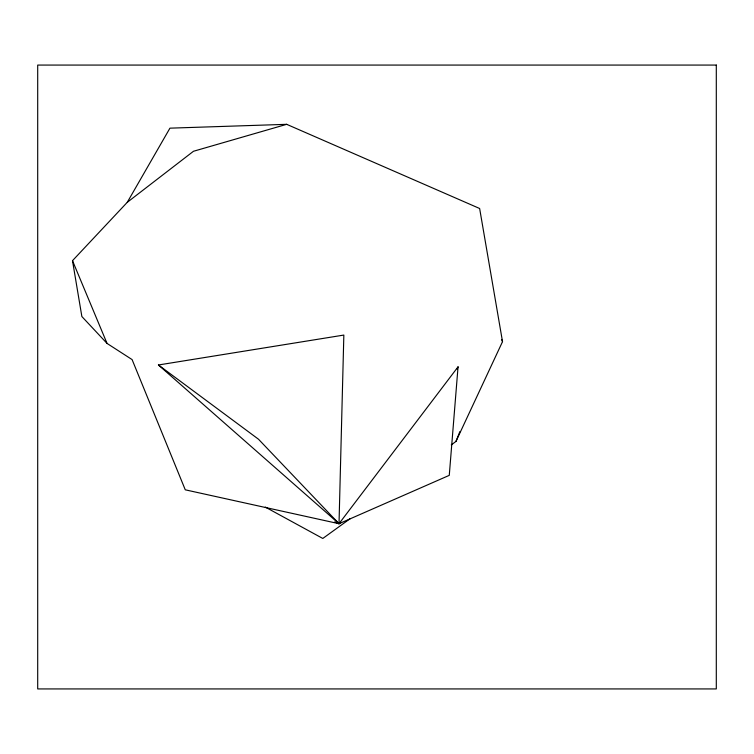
<?xml version="1.0" encoding="UTF-8"?>
<svg xmlns="http://www.w3.org/2000/svg" width="754" height="754" viewBox="0 0 754 754"><rect width="100%" height="100%" fill="white"/><g stroke="black" fill="none" stroke-linecap="round" stroke-linejoin="round"><path stroke-width="1.13" d="M334.663 521.966L339.017 523.71L458.046 366.84L449.271 475.359L339.017 523.71L185.267 489.817L132.091 359.583L107.049 343.428L81.866 316.529L72.497 260.686L127.266 202.317L193.476 151.271L286.68 124.325L479.638 208.5L502.522 341.647L455.972 441.42L451.269 444.917M457.235 369.045L458.046 366.84M455.972 441.42L459.865 431.608M127.266 202.317L169.942 128.161L286.68 124.325M350.242 518.62L322.797 538.46L265.285 507.074M340.949 522.381L339.017 523.71L158.425 364.983L343.843 335.068L339.017 523.71L258.49 439.214L158.425 364.983M501.608 339.507L502.522 341.647M72.497 260.686L107.049 343.428M716.3 65.07L37.7 65.07L37.7 688.93L716.3 688.93L716.3 65.07"/></g></svg>
